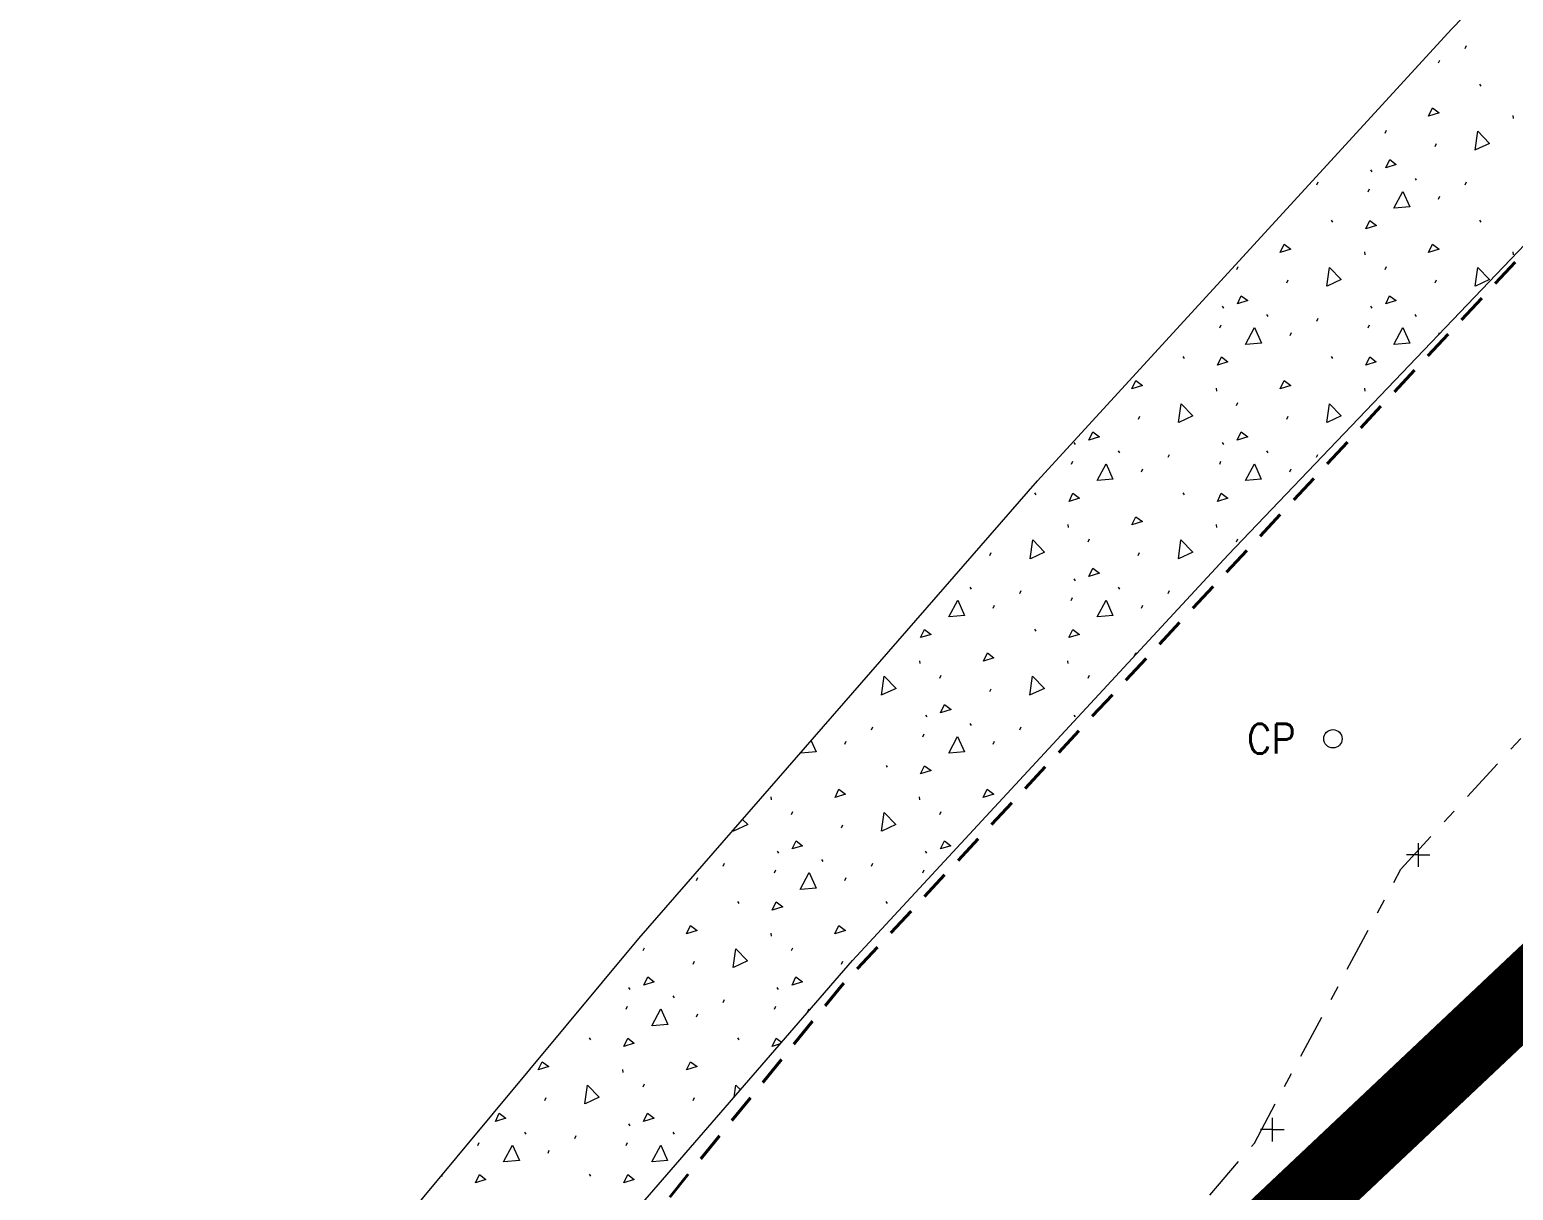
# Model space of a CAD drawing. Header units: metres. Extents: x -703672 to 3951284, y -4124475 to 4104628.
# Drawn here: x 327071.39 to 327111.39, y 4104079.7 to 4104111 of the extents above; entities that cross this region are included whole.
import ezdxf
from ezdxf.enums import TextEntityAlignment as Align

# ---------------------------------------------------------------- set-up
doc = ezdxf.new("R2010")
doc.units = ezdxf.units.M
doc.header["$MEASUREMENT"] = 0
doc.linetypes.add('DGN Style 2', pattern=[1.3283826688107345, 0.7970296012864407, -0.5313530675242938])
doc.linetypes.add('DGN Style 7', pattern=[2.6567653376214695, 1.195544401929661, -0.5313530675242938, 0.3985148006432204, -0.5313530675242938])
for name, color, linetype, lineweight in [('C-ANNO-TEXT', 7, 'Continuous', 25), ('C-PROP-BASE', 2, 'CONLMT', 0), ('C-PROP-CONS(Alpha)', 7, 'DGN Style 2', 40), ('V-ANNO-PATT', 9, 'Continuous', 0), ('V-POWR-POLE', 7, 'Continuous', 0), ('V-SITE-WALK', 7, 'Continuous', 0)]:
    doc.layers.add(name, color=color, linetype=linetype, lineweight=lineweight)
doc.styles.add('Style-STANDARD', font='STANDARD.shx')
doc.linetypes.add('CONLMT', pattern='A,0.10417,-0.00902625,[2,dgnlstyle-tsaec.shx,S=4.133597883597883e-05,R=0,X=0,Y=0],-0.00902625', length=0.1222225)

# ---------------------------------------------------------------- blocks, each defined once
blk = doc.blocks.new('POLE1_1')
at = {"layer": 'V-POWR-POLE', "linetype": 'ByBlock'}
blk.add_circle((6.589354597963393e-05, 6.589386612176895e-05), 0.16473379, dxfattribs=at)
blk = doc.blocks.new('NULL_70')
at = {"layer": 'V-POWR-POLE', "linetype": 'ByBlock', "xscale": 1.5, "yscale": 1.5, "zscale": 0.5}
blk.add_blockref('POLE1_1', (0, 0), dxfattribs=at)
blk = doc.blocks.new('NULL_69')
at = {"layer": 'V-POWR-POLE', "linetype": 'ByBlock'}
blk.add_blockref('NULL_70', (0, 0), dxfattribs=at)
at = {"layer": 'V-POWR-POLE', "linetype": 'ByBlock', "style": 'Style-STANDARD'}
blk.add_text('CP', height=0.8, dxfattribs=at).set_placement((-1, 0), align=Align.MIDDLE_RIGHT)
blk = doc.blocks.new('POLE1_3')
at = {"layer": 'V-POWR-POLE', "linetype": 'ByBlock'}
blk.add_circle((6.589357508346438e-05, 6.589386612176895e-05), 0.16473379, dxfattribs=at)
blk = doc.blocks.new('NULL_1848')
at = {"layer": 'V-POWR-POLE', "linetype": 'ByBlock', "xscale": 1.5, "yscale": 1.5, "zscale": 0.5}
blk.add_blockref('POLE1_3', (0, 0), dxfattribs=at)

msp = doc.modelspace()

# ---------------------------------------------------------------- linework, layer by layer
at = {"layer": 'C-ANNO-TEXT', "color": 1, "lineweight": -2, "ltscale": 0.6, "const_width": 2}
msp.add_lwpolyline([(327467.2386248326, 4103797.2247401), (327156.8648356255, 4103761.373978369), (326979.0661552008, 4103502.615700151), (326871.4499485465, 4103518.203972804), (326865.2079128604, 4103607.054358139), (326922.9155558757, 4103790.989934454), (327072.6458671009, 4104048.19014053), (327277.7320847269, 4104241.620140299), (327549.8820684357, 4104392.415849384)], dxfattribs=at)
at = {"layer": 'C-PROP-BASE', "linetype": 'ByBlock'}
for p, q in [((327108.8259347311, 4104089.060529525), (327108.8259347311, 4104088.425529525)), ((327108.8259347311, 4104088.742712024), (327108.508434731, 4104088.742712024)), ((327108.8259347311, 4104088.742712024), (327109.1437522311, 4104088.742712024)), ((327104.893934731, 4104081.654529525), (327104.893934731, 4104081.019529525)), ((327104.893934731, 4104081.336712024), (327104.576434731, 4104081.336712024)), ((327104.893934731, 4104081.336712024), (327105.2117522311, 4104081.336712024))]:
    msp.add_line(p, q, dxfattribs=at)
at = {"layer": 'C-PROP-BASE', "color": 251, "linetype": 'DGN Style 7'}
msp.add_lwpolyline([(326993.0779347291, 4103933.591029523), (327044.750934731, 4104011.257029525), (327058.226934731, 4104027.147029525), (327104.409934731, 4104080.975029525), (327108.3599347307, 4104088.360029524), (327122.882934731, 4104104.208712024)], dxfattribs=at)
at = {"layer": 'C-PROP-CONS(Alpha)', "color": 9, "transparency": 33554661, "flags": 128}
msp.add_lwpolyline([(328051.3527000129, 4102748.37939936), (328033.3155557459, 4102763.759859016), (328008.635876491, 4102785.194791595), (328001.0587122234, 4102791.754994317), (327978.7635198684, 4102811.492673358), (327966.1439298082, 4102822.81362133), (327961.8799502737, 4102829.347595384), (327957.057644274, 4102838.760785415), (327950.9142166439, 4102852.447486374), (327944.9108842695, 4102882.46314165), (327922.9503158275, 4102979.617200589), (327922.1960612735, 4102984.074704956), (327896.895254712, 4103096.805002357), (327873.602682129, 4103197.996084934), (327970.2778919048, 4103222.03458913), (327945.2853782952, 4103305.343080384), (327930.2819876203, 4103330.564998057), (327883.5789010234, 4103409.045375251), (327883.5789010235, 4103409.045375251), (327870.9613363898, 4103413.475533437), (327831.8293273544, 4103476.306306486), (327799.6734495071, 4103521.613691107), (327806.6592676204, 4103526.955593927), (327784.9216440988, 4103571.617824119), (327626.2738909589, 4103555.289453546), (327612.5795421994, 4103537.316554541), (327610.912267143, 4103605.482858766), (327464.3899750119, 4103600.408329677), (327376.9287606052, 4103410.137822579), (327521.4700117525, 4103346.727226583), (327528.8281654069, 4103347.647212733), (327568.3287292437, 4103211.27215154), (327234.5934998402, 4103358.397358307), (327245.9429127203, 4103450.162797557), (327247.4057606828, 4103462.282137395), (327240.1466832621, 4103465.304146356), (327209.4846702361, 4103470.912804143), (327163.5775247305, 4103479.173001934), (327097.1773292364, 4103490.791457197), (327094.8037589096, 4103490.336329404), (327087.5669605479, 4103491.465917642), (327077.449539086, 4103494.95888159), (327074.0302851388, 4103496.139353393), (327072.3445527111, 4103496.70369043), (327040.4265800085, 4103507.290822693), (327024.6254833043, 4103509.746641063), (327005.0554566061, 4103511.621346213), (326997.3663593705, 4103513.401218432), (326987.1858611336, 4103509.176851866), (326924.9401869376, 4103516.679666858), (326868.1898380349, 4103514.452095245, -0.4874798272826256), (326842.7291952347, 4103544.504835935), (326855.8128268328, 4103607.653487044), (326872.3549334486, 4103674.829124694), (326885.7849688843, 4103716.963841686), (326897.1820855098, 4103756.392376348), (326911.8079730987, 4103792.562866542), (326942.7784593481, 4103859.495280759), (326985.0309523789, 4103937.170100313), (327038.3759761521, 4104017.339902852), (327049.9699591843, 4104031.93014326), (327093.2772874826, 4104085.216318096), (327121.0561478767, 4104115.05712215), (327147.4927338528, 4104141.109056442), (327201.0579048989, 4104189.950156559), (327247.8236230445, 4104227.241544621), (327274.2756034104, 4104246.458416275), (327310.9052788371, 4104272.189052842), (327338.7507480193, 4104290.682435896), (327394.3822770293, 4104323.718145463), (327454.7797406209, 4104356.193582261), (327554.8217139727, 4104397.588329164), (327560.1573850386, 4104391.696800068), (327629.8959608893, 4104414.015198105), (327759.0313031515, 4104448.398455133), (327757.2739255879, 4104455.165774307), (328107.0540342975, 4104542.510103815), (328119.3380608568, 4104542.510103815), (328124.6483431717, 4104536.17317302), (328129.4254646109, 4104518.549251009), (328131.921990407, 4104503.029638088), (328135.078302787, 4104500.213224401), (328154.085317786, 4104500.667789092), (328149.8985258908, 4104547.783738694), (328149.7745655841, 4104555.824714896), (328168.0966631506, 4104560.116307975), (328180.1971601305, 4104561.571233069), (328186.8764764442, 4104562.389659171), (328203.8937110046, 4104564.517264253), (328194.5649608789, 4104557.623580912), (328191.4437345657, 4104556.202444898), (328187.3603782359, 4104545.719257489), (328182.8253075863, 4104532.763466077), (328181.3393865761, 4104525.839460123), (328180.4385673145, 4104514.508980992), (328180.3416913476, 4104501.519693172), (328182.9952471908, 4104464.369911368), (328121.0450735461, 4104464.115166628), (328089.3117504606, 4104492.939601823), (327768.6929376793, 4104411.193379837), (327762.394272341, 4104435.44831491), (327630.6153729495, 4104402.081270727), (327568.961239384, 4104381.975780278), (327586.7809209799, 4104362.299684941), (327579.7950375145, 4104360.190021981), (327526.9949811692, 4104339.560635842), (327472.178603134, 4104315.449356015), (327377.0616109308, 4104262.394203749), (327337.8150383515, 4104235.453131521), (327331.8477650884, 4104234.203481648), (327216.3820695355, 4104145.337984444), (327178.5929724798, 4104112.042658567), (327136.6371358891, 4104068.619937841), (327133.1617217513, 4104062.073926368), (327081.9927725713, 4104002.304896605), (327197.9125123062, 4103949.973291562), (327165.5484697489, 4103878.060140899), (327236.1839484199, 4103839.517953459), (327385.373955234, 4103849.829860281), (327376.9496945368, 4103947.711745712), (327522.7087312953, 4103959.659207741), (327570.1209276664, 4103966.104005254), (327619.9429955619, 4103970.187781311), (327675.5802737248, 4103972.189662043), (327840.2462419602, 4103985.686872555), (327861.3262067086, 4103740.757760243), (327930.6420660896, 4103742.354851621), (327992.4427256854, 4103748.227855178), (328033.5029494578, 4103744.724846469), (328070.8848923553, 4103745.586155542), (328069.9830035489, 4103756.769478619), (328241.8330771768, 4103770.442215998), (328288.4642937218, 4103241.598537642), (328052.9743225681, 4103223.495877456), (328046.3409570817, 4103208.988679592), (328077.9633670195, 4102853.33535271), (328045.914018165, 4102815.224954779), (328124.4115326538, 4102748.37939936)], format="xyb", dxfattribs=at)
at = {"layer": 'V-ANNO-PATT', "linetype": 'Continuous'}
for p, q in [((327110.0936570466, 4104110.488737916, 11.38290166766222), (327110.1292924026, 4104110.568617351, 11.38202572560169)), ((327109.3743732906, 4104110.099138219, 11.37282524169686), (327109.4100086466, 4104110.179017654, 11.37194929963633)), ((327110.4837503938, 4104109.530984491, 11.41490473797338), (327110.5192063209, 4104109.477698209, 11.41704703919376)), ((327111.3806317552, 4104108.679303757, 11.45783084911311), (327111.3894810114, 4104108.599424322, 11.45987695125794)), ((327107.9352422951, 4104108.208125062, 11.37789658616434), (327107.9707777453, 4104108.288104471, 11.37701574660802)), ((327109.2842583667, 4104107.844118776, 11.42164544200951), (327109.3198937823, 4104107.924098185, 11.42076723202642)), ((327107.5451838432, 4104107.21408098, 11.39020172293257), (327107.5807397357, 4104107.160794699, 11.39234665372618)), ((327106.0928476316, 4104106.814383883, 11.36107169670083), (327106.1284829875, 4104106.894263317, 11.36019575464029)), ((327108.7408353807, 4104106.988139149, 11.4267821828205), (327108.7762913076, 4104106.934852867, 11.42892448404088)), ((327110.0914644614, 4104106.814383883, 11.46625462562631), (327110.1270998173, 4104106.894263317, 11.46537868356577)), ((327107.4775579409, 4104106.628931627, 11.40170617091562), (327107.5131933565, 4104106.708911036, 11.40082796093252)), ((327109.3721807054, 4104106.424784184, 11.45617819966095), (327109.4078160614, 4104106.50466362, 11.45530225760042)), ((327106.4829409788, 4104105.856630456, 11.39307476701199), (327106.5183969059, 4104105.803344175, 11.39521706823237)), ((327110.4815578086, 4104105.856630456, 11.49825769593748), (327110.5170137356, 4104105.803344175, 11.50039999715786)), ((327107.3798223402, 4104105.004949722, 11.43600087815172), (327107.3886715964, 4104104.925070288, 11.43804698029655)), ((327111.37843917, 4104105.004949722, 11.5411838070772), (327111.3872884262, 4104104.925070288, 11.54322990922203)), ((327103.9344328801, 4104104.533771028, 11.35606661520295), (327103.9699683303, 4104104.613750437, 11.35518577564663)), ((327107.9330497099, 4104104.533771028, 11.46124954412844), (327107.9685851601, 4104104.613750437, 11.46036870457211)), ((327105.2834489517, 4104104.169764742, 11.39981547104812), (327105.3190843672, 4104104.249744151, 11.39893726106503)), ((327109.2820657814, 4104104.169764742, 11.50499839997361), (327109.3177011971, 4104104.249744151, 11.50412018999051)), ((327103.5443744283, 4104103.539726945, 11.36837175197118), (327103.5799303207, 4104103.486440664, 11.37051668276479)), ((327104.7400259657, 4104103.313785115, 11.4049522118591), (327104.7754818927, 4104103.260498833, 11.40709451307949)), ((327106.0906550463, 4104103.140029848, 11.44442465466492), (327106.1262904023, 4104103.219909283, 11.44354871260438)), ((327107.542991258, 4104103.539726945, 11.47355468089667), (327107.5785471505, 4104103.486440664, 11.47569961169027)), ((327108.7386427955, 4104103.313785115, 11.51013514078458), (327108.7740987224, 4104103.260498833, 11.51227744200497)), ((327103.4767485259, 4104102.954577593, 11.37987619995423), (327103.5123839415, 4104103.034557002, 11.37899798997113)), ((327105.3713712904, 4104102.750430151, 11.43434822869956), (327105.4070066464, 4104102.830309586, 11.43347228663902)), ((327107.4753653556, 4104102.954577593, 11.48505912887971), (327107.5110007713, 4104103.034557002, 11.48418091889661)), ((327109.3829302259, 4104102.779440892, 11.53921303158266), (327109.4056234761, 4104102.830309586, 11.5386552155645)), ((327102.4821315638, 4104102.182276423, 11.3712447960506), (327102.5175874908, 4104102.128990141, 11.37338709727098)), ((327106.4807483936, 4104102.182276423, 11.47642772497608), (327106.5162043206, 4104102.128990141, 11.47857002619646)), ((327103.3790129252, 4104101.330595689, 11.41417090719033), (327103.3878621814, 4104101.250716254, 11.41621700933516)), ((327107.3776297549, 4104101.330595689, 11.5193538361158), (327107.3864790112, 4104101.250716254, 11.52139993826064)), ((327103.9322402949, 4104100.859416994, 11.43941957316704), (327103.9677757451, 4104100.939396403, 11.43853873361072)), ((327101.2826395367, 4104100.495410708, 11.37798550008673), (327101.3182749522, 4104100.575390117, 11.37710729010364)), ((327105.2812563664, 4104100.495410708, 11.48316842901222), (327105.316891782, 4104100.575390117, 11.48229021902912)), ((327099.5435650133, 4104099.865372912, 11.34654178100979), (327099.5791209057, 4104099.812086631, 11.3486867118034)), ((327100.7392165507, 4104099.639431081, 11.38312224089771), (327100.7746724777, 4104099.586144799, 11.38526454211809)), ((327103.542181843, 4104099.865372912, 11.45172470993528), (327103.5777377355, 4104099.812086631, 11.45386964072888)), ((327104.7378333805, 4104099.639431081, 11.4883051698232), (327104.7732893074, 4104099.586144799, 11.49044747104358)), ((327099.4759391108, 4104099.280223559, 11.35804622899283), (327099.5115745264, 4104099.360202968, 11.35716801900974)), ((327101.3705618753, 4104099.076076117, 11.41251825773816), (327101.4061972313, 4104099.155955552, 11.41164231567763)), ((327102.0898456313, 4104099.465675815, 11.42259468370353), (327102.1254809873, 4104099.545555249, 11.42171874164299)), ((327103.4745559405, 4104099.280223559, 11.46322915791832), (327103.5101913562, 4104099.360202968, 11.46235094793522)), ((327105.3691787051, 4104099.076076117, 11.51770118666364), (327105.4048140611, 4104099.155955552, 11.51682524460311)), ((327106.0884624611, 4104099.465675815, 11.52777761262901), (327106.1240978171, 4104099.545555249, 11.52690167056848)), ((327098.4813221488, 4104098.507922389, 11.34941482508921), (327098.5167780758, 4104098.454636107, 11.35155712630959)), ((327102.4799389785, 4104098.507922389, 11.45459775401469), (327102.5153949055, 4104098.454636107, 11.45674005523507)), ((327099.3782035101, 4104097.656241655, 11.39234093622893), (327099.3870527663, 4104097.576362221, 11.39438703837376)), ((327103.3768203399, 4104097.656241655, 11.49752386515441), (327103.3856695961, 4104097.576362221, 11.49956996729924)), ((327099.9314308799, 4104097.18506296, 11.41758960220565), (327099.96696633, 4104097.265042369, 11.41670876264933)), ((327103.9300477096, 4104097.18506296, 11.52277253113113), (327103.9655831598, 4104097.265042369, 11.52189169157481)), ((327097.2818301216, 4104096.821056675, 11.35615552912534), (327097.3174655372, 4104096.901036084, 11.35527731914225)), ((327101.2804469514, 4104096.821056675, 11.46133845805083), (327101.316082367, 4104096.901036084, 11.46046024806773)), ((327096.7384071356, 4104095.965077047, 11.36129226993632), (327096.7738630626, 4104095.911790766, 11.3634345711567)), ((327099.5413724279, 4104096.191018878, 11.42989473897388), (327099.5769283204, 4104096.137732597, 11.43203966976748)), ((327100.7370239654, 4104095.965077047, 11.4664751988618), (327100.7724798924, 4104095.911790766, 11.46861750008219)), ((327098.0890362163, 4104095.791321781, 11.40076471274213), (327098.1246715722, 4104095.871201216, 11.3998887706816)), ((327099.4737465255, 4104095.605869525, 11.44139918695693), (327099.5093819412, 4104095.685848934, 11.44052097697383)), ((327102.0876530461, 4104095.791321781, 11.50594764166762), (327102.123288402, 4104095.871201216, 11.50507169960709)), ((327097.3697524603, 4104095.401722083, 11.39068828677677), (327097.4053878163, 4104095.481601518, 11.38981234471624)), ((327101.3683692901, 4104095.401722083, 11.49587121570226), (327101.4040046461, 4104095.481601518, 11.49499527364172)), ((327098.4791295635, 4104094.833568355, 11.4327677830533), (327098.5145854906, 4104094.780282073, 11.43491008427368)), ((327095.3773940951, 4104093.981887621, 11.37051096526754), (327095.3862433513, 4104093.902008186, 11.37255706741237)), ((327099.3760109249, 4104093.981887621, 11.47569389419302), (327099.3848601811, 4104093.902008186, 11.47773999633785)), ((327095.9306214649, 4104093.510708926, 11.39575963124426), (327095.966156915, 4104093.590688335, 11.39487879168794)), ((327099.9292382947, 4104093.510708926, 11.50094256016974), (327099.9647737448, 4104093.590688335, 11.50006172061342)), ((327097.2796375364, 4104093.14670264, 11.43950848708943), (327097.315272952, 4104093.226682049, 11.43863027710633)), ((327095.5405630129, 4104092.516664844, 11.40806476801249), (327095.5761189053, 4104092.463378563, 11.41020969880609)), ((327099.5391798427, 4104092.516664844, 11.51324769693797), (327099.5747357351, 4104092.463378563, 11.51539262773158)), ((327094.0882268013, 4104092.116967747, 11.37893474178074), (327094.1238621572, 4104092.196847181, 11.37805879972021)), ((327095.4729371105, 4104091.931515491, 11.41956921599554), (327095.5085725262, 4104092.0114949, 11.41869100601244)), ((327096.7362145504, 4104092.290723013, 11.44464522790041), (327096.7716704773, 4104092.237436731, 11.4467875291208)), ((327098.0868436311, 4104092.116967747, 11.48411767070623), (327098.122478987, 4104092.196847181, 11.48324172864569)), ((327093.3689430453, 4104091.727368049, 11.36885831581538), (327093.4045784012, 4104091.807247484, 11.36798237375485)), ((327097.3675598751, 4104091.727368049, 11.47404124474086), (327097.4031952311, 4104091.807247484, 11.47316530268033)), ((327094.4783201484, 4104091.159214321, 11.4109378120919), (327094.5137760755, 4104091.105928039, 11.41308011331229)), ((327091.3765846801, 4104090.307533587, 11.34868099430615), (327091.3854339363, 4104090.227654152, 11.35072709645097)), ((327095.3752015099, 4104090.307533587, 11.45386392323163), (327095.3840507661, 4104090.227654152, 11.45591002537646)), ((327091.9298120498, 4104089.836354892, 11.37392966028286), (327091.9653475, 4104089.916334301, 11.37304882072655)), ((327093.2788281213, 4104089.472348607, 11.41767851612803), (327093.3144635369, 4104089.552328016, 11.41680030614494)), ((327095.9284288796, 4104089.836354892, 11.47911258920835), (327095.9639643298, 4104089.916334301, 11.47823174965202)), ((327091.5397535979, 4104088.84231081, 11.3862347970511), (327091.5753094903, 4104088.789024529, 11.3883797278447)), ((327095.5383704277, 4104088.84231081, 11.49141772597658), (327095.5739263201, 4104088.789024529, 11.49356265677018)), ((327090.0874173862, 4104088.442613713, 11.35710477081935), (327090.1230527422, 4104088.522493148, 11.35622882875882)), ((327092.7354051353, 4104088.616368979, 11.42281525693902), (327092.7708610623, 4104088.563082698, 11.4249575581594)), ((327094.086034216, 4104088.442613713, 11.46228769974483), (327094.121669572, 4104088.522493148, 11.4614117576843)), ((327089.3681336303, 4104088.053014015, 11.34702834485399), (327089.4037689862, 4104088.13289345, 11.34615240279346)), ((327091.4721276955, 4104088.257161457, 11.39773924503415), (327091.5077631111, 4104088.337140866, 11.39686103505105)), ((327093.3667504601, 4104088.053014015, 11.45221127377947), (327093.402385816, 4104088.13289345, 11.45133533171894)), ((327095.4707445253, 4104088.257161457, 11.50292217395963), (327095.5063799409, 4104088.337140866, 11.50204396397653)), ((327090.4775107335, 4104087.484860286, 11.38910784113051), (327090.5129666605, 4104087.431574005, 11.3912501423509)), ((327094.4761275632, 4104087.484860286, 11.494290770056), (327094.5115834902, 4104087.431574005, 11.49643307127638)), ((327091.3743920948, 4104086.633179553, 11.43203395227024), (327091.3832413511, 4104086.553300118, 11.43408005441507)), ((327087.9290026348, 4104086.162000858, 11.35209968932147), (327087.964538085, 4104086.241980267, 11.35121884976515)), ((327091.9276194646, 4104086.162000858, 11.45728261824696), (327091.9631549147, 4104086.241980267, 11.45640177869063)), ((327089.2780187063, 4104085.797994572, 11.39584854516664), (327089.3136541219, 4104085.877973981, 11.39497033518355)), ((327093.2766355361, 4104085.797994572, 11.50103147409213), (327093.3122709517, 4104085.877973981, 11.50015326410903)), ((327087.5389441829, 4104085.167956775, 11.3644048260897), (327087.5745000753, 4104085.114670495, 11.36654975688331)), ((327091.5375610127, 4104085.167956775, 11.46958775501518), (327091.5731169051, 4104085.114670495, 11.47173268580879)), ((327088.7345957203, 4104084.942014945, 11.40098528597763), (327088.7700516473, 4104084.888728663, 11.40312758719801)), ((327090.085224801, 4104084.768259678, 11.44045772878344), (327090.120860157, 4104084.848139113, 11.43958178672291)), ((327092.7332125501, 4104084.942014945, 11.50616821490311), (327092.7375810011, 4104084.935449653, 11.5064321633775)), ((327087.4713182804, 4104084.582807423, 11.37590927407275), (327087.5069536961, 4104084.662786832, 11.37503106408965)), ((327089.365941045, 4104084.378659981, 11.43038130281808), (327089.401576401, 4104084.458539416, 11.42950536075755)), ((327091.4699351102, 4104084.582807423, 11.48109220299823), (327091.5055705259, 4104084.662786832, 11.48021399301513)), ((327086.4767013184, 4104083.810506253, 11.36727787016912), (327086.5121572454, 4104083.757219971, 11.3694201713895)), ((327090.4753181482, 4104083.810506253, 11.47246079909461), (327090.5107740752, 4104083.757219971, 11.47460310031499)), ((327087.3735826798, 4104082.958825519, 11.41020398130885), (327087.382431936, 4104082.878946084, 11.41225008345368)), ((327087.9268100495, 4104082.487646824, 11.43545264728557), (327087.9623454997, 4104082.567626233, 11.43457180772924)), ((327085.2772092912, 4104082.123640538, 11.37401857420525), (327085.3128447069, 4104082.203619947, 11.37314036422215)), ((327089.275826121, 4104082.123640538, 11.47920150313074), (327089.3114615366, 4104082.203619947, 11.47832329314764)), ((327084.7337863052, 4104081.267660911, 11.37915531501623), (327084.7692422323, 4104081.21437463, 11.38129761623662)), ((327086.084415386, 4104081.093905644, 11.41862775782205), (327086.1200507419, 4104081.17378508, 11.41775181576151)), ((327087.5367515976, 4104081.493602742, 11.44775778405379), (327087.57230749, 4104081.440316461, 11.4499027148474)), ((327088.732403135, 4104081.267660911, 11.48433824394172), (327088.767859062, 4104081.21437463, 11.4864805451621)), ((327083.4705088654, 4104080.90845339, 11.35407930311136), (327083.5061442811, 4104080.988432799, 11.35320109312826)), ((327085.36513163, 4104080.704305947, 11.40855133185669), (327085.400766986, 4104080.784185383, 11.40767538979615)), ((327087.4691256952, 4104080.90845339, 11.45926223203684), (327087.5047611109, 4104080.988432799, 11.45838402205374)), ((327082.5028454268, 4104080.095644096, 11.34707647223142), (327082.5113478304, 4104080.082865938, 11.34759020042811)), ((327086.4745087331, 4104080.136152219, 11.45063082813321), (327086.5099646602, 4104080.082865938, 11.4527731293536))]:
    msp.add_line(p, q, dxfattribs=at)
at = {"layer": 'V-ANNO-PATT', "linetype": 'Continuous', "extrusion": (-0.02628896415386828, 0.02268707069116325, 0.9993969117358584), "flags": 128}
for points, elevation in [([(-3320792.676574314, -2432262.382756127), (-3320792.914242679, -2432262.447098948), (-3320792.929368432, -2432262.225614837), (-3320792.676574314, -2432262.382756127)], 84522.23529259632), ([(-3320787.280963001, -2432263.011412338), (-3320787.518631365, -2432263.075755161), (-3320787.533757117, -2432262.854271049), (-3320787.280963001, -2432263.011412338)], 84522.2352925964), ([(-3320789.893414682, -2432259.982370211), (-3320790.131083045, -2432260.04671303), (-3320790.146208799, -2432259.825228923), (-3320789.893414682, -2432259.982370211)], 84522.23529259623), ([(-3320781.885351686, -2432263.640068552), (-3320782.123020051, -2432263.704411373), (-3320782.138145803, -2432263.482927262), (-3320781.885351686, -2432263.640068552)], 84522.23529259644), ([(-3320784.497803367, -2432260.611026424), (-3320784.735471731, -2432260.675369243), (-3320784.750597483, -2432260.453885132), (-3320784.497803367, -2432260.611026424)], 84522.23529259623), ([(-3320779.102192054, -2432261.239682635), (-3320779.339860417, -2432261.304025458), (-3320779.35498617, -2432261.082541347), (-3320779.102192054, -2432261.239682635)], 84522.2352925962), ([(-3320773.706580738, -2432261.868338846), (-3320773.944249102, -2432261.932681669), (-3320773.959374855, -2432261.711197558), (-3320773.706580738, -2432261.868338846)], 84522.23529259625), ([(-3320768.310969425, -2432262.49699506), (-3320768.548637788, -2432262.561337881), (-3320768.56376354, -2432262.339853769), (-3320768.310969425, -2432262.49699506)], 84522.23529259629), ([(-3320770.923421107, -2432259.467952931), (-3320771.16108947, -2432259.532295751), (-3320771.176215222, -2432259.310811643), (-3320770.923421107, -2432259.467952931)], 84522.23529259612), ([(-3320762.915358109, -2432263.125651272), (-3320763.153026474, -2432263.189994092), (-3320763.168152225, -2432262.96850998), (-3320762.915358109, -2432263.125651272)], 84522.23529259635), ([(-3320765.527809791, -2432260.096609142), (-3320765.765478154, -2432260.160951965), (-3320765.780603907, -2432259.939467854), (-3320765.527809791, -2432260.096609142)], 84522.23529259613), ([(-3320757.519746795, -2432263.754307483), (-3320757.757415159, -2432263.818650304), (-3320757.772540911, -2432263.597166194), (-3320757.519746795, -2432263.754307483)], 84522.23529259638), ([(-3320760.132198477, -2432260.725265354), (-3320760.36986684, -2432260.789608176), (-3320760.384992592, -2432260.568124066), (-3320760.132198477, -2432260.725265354)], 84522.2352925962)]:
    msp.add_lwpolyline(points, dxfattribs=dict(at, elevation=elevation))
at = {"layer": 'V-ANNO-PATT', "linetype": 'Continuous', "extrusion": (-0.02628896411636829, 0.02268707065748252, 0.9993969117376094), "flags": 128}
for points, elevation in [([(-3320792.805402966, -2432260.834840957), (-3320793.235691835, -2432261.112984624), (-3320793.194697385, -2432260.657693491), (-3320792.813095585, -2432260.830515033)], 84522.23516663369), ([(-3320787.40979165, -2432261.463497168), (-3320787.84008052, -2432261.741640835), (-3320787.799086069, -2432261.286349702), (-3320787.417484269, -2432261.459171245)], 84522.23516663362), ([(-3320790.022243331, -2432258.434455041), (-3320790.452532202, -2432258.712598705), (-3320790.411537751, -2432258.257307574), (-3320790.02993595, -2432258.430129117)], 84522.2351666336), ([(-3320782.014180336, -2432262.09215338), (-3320782.444469206, -2432262.370297046), (-3320782.403474756, -2432261.915005913), (-3320782.021872954, -2432262.087827457)], 84522.2351666336), ([(-3320784.626632017, -2432259.063111254), (-3320785.056920888, -2432259.341254919), (-3320785.015926437, -2432258.885963785), (-3320784.634324636, -2432259.058785329)], 84522.23516663366), ([(-3320776.618569022, -2432262.720809593), (-3320777.048857891, -2432262.998953258), (-3320777.007863441, -2432262.543662126), (-3320776.626261641, -2432262.716483669)], 84522.23516663366), ([(-3320779.231020703, -2432259.691767464), (-3320779.661309573, -2432259.969911132), (-3320779.620315122, -2432259.514619998), (-3320779.238713322, -2432259.687441542)], 84522.23516663359), ([(-3320771.222957708, -2432263.349465805), (-3320771.653246576, -2432263.627609469), (-3320771.612252127, -2432263.172318339), (-3320771.230650325, -2432263.345139882)], 84522.23516663362), ([(-3320773.835409388, -2432260.320423677), (-3320774.265698257, -2432260.598567342), (-3320774.224703808, -2432260.14327621), (-3320773.843102007, -2432260.316097753)], 84522.2351666336), ([(-3320768.439798073, -2432260.949079889), (-3320768.870086944, -2432261.227223555), (-3320768.829092494, -2432260.771932422), (-3320768.447490693, -2432260.944753965)], 84522.23516663365), ([(-3320763.044186758, -2432261.5777361), (-3320763.47447563, -2432261.855879766), (-3320763.433481179, -2432261.400588635), (-3320763.051879379, -2432261.573410178)], 84522.23516663362), ([(-3320757.648575445, -2432262.206392314), (-3320758.078864315, -2432262.484535978), (-3320758.037869864, -2432262.029244847), (-3320757.656268064, -2432262.20206639)], 84522.23516663357)]:
    msp.add_lwpolyline(points, dxfattribs=dict(at, elevation=elevation))
at = {"layer": 'V-ANNO-PATT', "linetype": 'Continuous', "extrusion": (-0.02628896408168816, 0.02268707065752571, 0.9993969117385205), "flags": 128}
for points, elevation in [([(-3320790.86740842, -2432262.352618802), (-3320791.105142095, -2432262.416885896), (-3320791.120267847, -2432262.195401785), (-3320790.86740842, -2432262.352618802)], 84522.23517815497), ([(-3320785.471797105, -2432262.981275009), (-3320785.709530779, -2432263.045542106), (-3320785.724656533, -2432262.824057994), (-3320785.471797105, -2432262.981275009)], 84522.23517815485), ([(-3320788.084248788, -2432259.952232884), (-3320788.321982464, -2432260.01649998), (-3320788.337108216, -2432259.795015867), (-3320788.084248788, -2432259.952232884)], 84522.23517815495), ([(-3320780.076185789, -2432263.609931217), (-3320780.313919466, -2432263.674198315), (-3320780.329045217, -2432263.452714203), (-3320780.076185789, -2432263.609931217)], 84522.23517815466), ([(-3320782.688637473, -2432260.580889092), (-3320782.926371149, -2432260.645156187), (-3320782.9414969, -2432260.423672075), (-3320782.688637473, -2432260.580889092)], 84522.23517815482), ([(-3320777.293026159, -2432261.2095453), (-3320777.530759834, -2432261.273812397), (-3320777.545885586, -2432261.052328286), (-3320777.293026159, -2432261.2095453)], 84522.23517815467), ([(-3320771.897414844, -2432261.838201509), (-3320772.135148519, -2432261.902468605), (-3320772.150274271, -2432261.680984494), (-3320771.897414844, -2432261.838201509)], 84522.2351781545), ([(-3320766.501803529, -2432262.466857719), (-3320766.739537203, -2432262.531124815), (-3320766.754662957, -2432262.309640703), (-3320766.501803529, -2432262.466857719)], 84522.2351781544), ([(-3320769.114255212, -2432259.437815591), (-3320769.351988888, -2432259.502082687), (-3320769.367114639, -2432259.280598577), (-3320769.114255212, -2432259.437815591)], 84522.23517815449), ([(-3320761.106192214, -2432263.095513927), (-3320761.343925889, -2432263.159781021), (-3320761.35905164, -2432262.93829691), (-3320761.106192214, -2432263.095513927)], 84522.23517815427), ([(-3320763.718643898, -2432260.0664718), (-3320763.956377572, -2432260.130738896), (-3320763.971503324, -2432259.909254784), (-3320763.718643898, -2432260.0664718)], 84522.23517815433), ([(-3320755.710580898, -2432263.724170135), (-3320755.948314575, -2432263.788437231), (-3320755.963440326, -2432263.566953119), (-3320755.710580898, -2432263.724170135)], 84522.23517815408), ([(-3320758.323032582, -2432260.695128009), (-3320758.560766256, -2432260.759395105), (-3320758.575892009, -2432260.537910994), (-3320758.323032582, -2432260.695128009)], 84522.23517815421)]:
    msp.add_lwpolyline(points, dxfattribs=dict(at, elevation=elevation))
at = {"layer": 'V-ANNO-PATT', "linetype": 'Continuous', "extrusion": (-0.02628896412097275, 0.02268707064610617, 0.9993969117377464), "flags": 128}
for points, elevation in [([(-3320790.188557278, -2432261.468614285), (-3320790.688061326, -2432261.58275274), (-3320790.493862065, -2432261.168979628), (-3320790.194369983, -2432261.461874667)], 84522.23511843757), ([(-3320784.792945965, -2432262.0972705), (-3320785.292450012, -2432262.211408954), (-3320785.098250753, -2432261.797635844), (-3320784.798758671, -2432262.090530881)], 84522.23511843767), ([(-3320787.405397645, -2432259.068228372), (-3320787.904901693, -2432259.182366826), (-3320787.710702432, -2432258.768593716), (-3320787.411210349, -2432259.061488753)], 84522.23511843756), ([(-3320779.39733465, -2432262.725926713), (-3320779.896838698, -2432262.840065167), (-3320779.702639437, -2432262.426292057), (-3320779.403147355, -2432262.719187094)], 84522.23511843769), ([(-3320782.009786329, -2432259.696884584), (-3320782.509290377, -2432259.811023039), (-3320782.315091118, -2432259.397249929), (-3320782.015599035, -2432259.690144968)], 84522.23511843775), ([(-3320774.001723336, -2432263.354582927), (-3320774.501227384, -2432263.468721382), (-3320774.307028123, -2432263.054948271), (-3320774.007536041, -2432263.347843308)], 84522.23511843775), ([(-3320776.614175015, -2432260.325540798), (-3320777.113679062, -2432260.439679252), (-3320776.919479805, -2432260.025906143), (-3320776.61998772, -2432260.31880118)], 84522.23511843773), ([(-3320771.218563702, -2432260.954197013), (-3320771.71806775, -2432261.068335467), (-3320771.523868489, -2432260.654562355), (-3320771.224376407, -2432260.947457394)], 84522.23511843778), ([(-3320765.822952386, -2432261.582853225), (-3320766.322456435, -2432261.696991682), (-3320766.128257175, -2432261.28321857), (-3320765.828765091, -2432261.576113606)], 84522.23511843782), ([(-3320760.427341074, -2432262.21150944), (-3320760.92684512, -2432262.325647894), (-3320760.73264586, -2432261.911874785), (-3320760.433153778, -2432262.20476982)], 84522.2351184379), ([(-3320755.031729758, -2432262.840165656), (-3320755.531233808, -2432262.95430411), (-3320755.337034546, -2432262.540530999), (-3320755.037542465, -2432262.833426036)], 84522.23511843794), ([(-3320757.644181439, -2432259.811123526), (-3320758.143685486, -2432259.925261981), (-3320757.949486227, -2432259.511488868), (-3320757.649994144, -2432259.804383907)], 84522.23511843794)]:
    msp.add_lwpolyline(points, dxfattribs=dict(at, elevation=elevation))
at = {"layer": 'V-ANNO-PATT', "linetype": 'Continuous', "extrusion": (-0.0262889641283762, 0.02268707059531901, 0.9993969117387047), "flags": 128}
for points, elevation in [([(-3320789.272387005, -2432261.673596481), (-3320789.510055369, -2432261.737939302), (-3320789.52518112, -2432261.516455191), (-3320789.272387005, -2432261.673596481)], 84522.23490758015), ([(-3320783.876775691, -2432262.302252702), (-3320784.114444056, -2432262.366595523), (-3320784.129569807, -2432262.145111413), (-3320783.876775691, -2432262.302252702)], 84522.23490758047), ([(-3320786.489227367, -2432259.27321057), (-3320786.726895732, -2432259.337553392), (-3320786.742021484, -2432259.116069279), (-3320786.489227367, -2432259.27321057)], 84522.23490758034), ([(-3320778.481164378, -2432262.930908922), (-3320778.718832742, -2432262.995251745), (-3320778.733958494, -2432262.773767633), (-3320778.481164378, -2432262.930908922)], 84522.23490758066), ([(-3320781.093616055, -2432259.901866791), (-3320781.331284419, -2432259.966209612), (-3320781.346410171, -2432259.744725501), (-3320781.093616055, -2432259.901866791)], 84522.23490758058), ([(-3320773.085553064, -2432263.559565142), (-3320773.32322143, -2432263.623907965), (-3320773.338347179, -2432263.402423854), (-3320773.085553064, -2432263.559565142)], 84522.23490758093), ([(-3320775.698004741, -2432260.530523011), (-3320775.935673105, -2432260.594865832), (-3320775.950798856, -2432260.373381721), (-3320775.698004741, -2432260.530523011)], 84522.2349075809), ([(-3320770.302393427, -2432261.159179231), (-3320770.540061791, -2432261.223522054), (-3320770.555187542, -2432261.002037942), (-3320770.302393427, -2432261.159179231)], 84522.2349075812), ([(-3320764.906782113, -2432261.787835452), (-3320765.144450479, -2432261.852178275), (-3320765.159576229, -2432261.630694163), (-3320764.906782113, -2432261.787835452)], 84522.23490758144), ([(-3320759.5111708, -2432262.416491674), (-3320759.748839164, -2432262.480834494), (-3320759.763964915, -2432262.259350383), (-3320759.5111708, -2432262.416491674)], 84522.2349075817), ([(-3320754.115559487, -2432263.045147894), (-3320754.353227851, -2432263.109490715), (-3320754.368353602, -2432262.888006603), (-3320754.115559487, -2432263.045147894)], 84522.234907582), ([(-3320756.728011163, -2432260.016105762), (-3320756.965679527, -2432260.080448584), (-3320756.980805279, -2432259.858964473), (-3320756.728011163, -2432260.016105762)], 84522.23490758194)]:
    msp.add_lwpolyline(points, dxfattribs=dict(at, elevation=elevation))
at = {"layer": 'V-ANNO-PATT', "linetype": 'Continuous', "extrusion": (-0.02628896394409012, 0.02268707061360328, 0.9993969117431372), "elevation": 84522.23504290149, "flags": 128}
msp.add_lwpolyline([(-3320776.457137294, -2432258.885676367), (-3320776.551210361, -2432258.911144321), (-3320776.55317923, -2432258.882314466)], dxfattribs=at)
at = {"layer": 'V-ANNO-PATT', "linetype": 'Continuous', "extrusion": (-0.02628896411934336, 0.02268707062528777, 0.9993969117382618), "elevation": 84522.23503353023, "flags": 128}
msp.add_lwpolyline([(-3320769.052510526, -2432263.980629669), (-3320768.912446821, -2432263.682201162), (-3320768.612954739, -2432263.975096198)], dxfattribs=at)
at = {"layer": 'V-ANNO-PATT', "linetype": 'Continuous', "extrusion": (0.003623188599132339, 0.006834354357092472, 0.9999700816048934), "elevation": 29245.27459562838, "flags": 128}
msp.add_lwpolyline([(327089.9822587738, 4103987.461622013), (327089.9835545812, 4103987.464066196)], dxfattribs=at)
at = {"layer": 'V-ANNO-PATT', "linetype": 'Continuous', "extrusion": (-0.02628896412475325, 0.0226870706848172, 0.9993969117367681), "elevation": 84522.23527607475, "flags": 128}
msp.add_lwpolyline([(-3320766.233020925, -2432263.996190885), (-3320766.215574386, -2432263.802426736), (-3320765.833972585, -2432263.975248278)], dxfattribs=at)
at = {"layer": 'V-ANNO-PATT', "linetype": 'Continuous', "extrusion": (0.002600897733466188, 0.01867070480414881, 0.9998223042686618), "elevation": 77488.31086279334, "flags": 128}
msp.add_lwpolyline([(242284.82452372, -4109237.322553207), (242284.8245237199, -4109237.35603356)], dxfattribs=at)
at = {"layer": 'V-ANNO-PATT', "linetype": 'Continuous', "extrusion": (-0.02628896380815104, 0.02268707048354909, 0.9993969117496653), "elevation": 84522.23455361172, "flags": 128}
msp.add_lwpolyline([(-3320763.422177197, -2432259.278946007), (-3320763.533597947, -2432259.304406045), (-3320763.52157007, -2432259.278778698)], dxfattribs=at)
at = {"layer": 'V-ANNO-PATT', "linetype": 'Continuous', "extrusion": (-0.02628896415187525, 0.02268707060659642, 0.9993969117378305), "elevation": 84522.23494617868, "flags": 128}
msp.add_lwpolyline([(-3320762.124100122, -2432259.386796076), (-3320762.361768486, -2432259.451138895), (-3320762.374266176, -2432259.268137071)], dxfattribs=at)
at = {"layer": 'V-ANNO-PATT', "linetype": 'Continuous', "extrusion": (-0.01749766671520998, -0.005468639311820412, 0.9998319487011809), "elevation": -28155.58894975484, "flags": 128}
msp.add_lwpolyline([(-3819652.944521129, 1536212.925970909), (-3819652.944521129, 1536212.701398398)], dxfattribs=at)
at = {"layer": 'V-ANNO-PATT', "linetype": 'Continuous', "extrusion": (-0.02628896410319806, 0.02268707064345635, 0.9993969117382743), "elevation": 84522.23511337688, "flags": 128}
msp.add_lwpolyline([(-3320760.415829747, -2432259.27713425), (-3320760.691457156, -2432259.455302974), (-3320760.675375491, -2432259.276697355)], dxfattribs=at)
at = {"layer": 'V-SITE-WALK', "linetype": 'Continuous'}
for points in [[(327025.5763303137, 4104007.689384393, 11.56978330707999), (327027.3510475418, 4104010.303411468, 11.20659303107634), (327036.6712587727, 4104022.764368912, 11.34414598812489), (327045.5793643889, 4104034.444239344, 11.45473102100501), (327055.0284339557, 4104046.6314904, 11.46199422440005), (327067.8193038316, 4104062.616662628, 11.39036517277764), (327077.0877349966, 4104073.588814859, 11.43833313022276), (327087.8181487605, 4104086.489531283, 11.38609346461728), (327098.5583612279, 4104098.831568105, 11.38268073556882), (327109.7221317494, 4104111.013937793, 11.53772426838965), (327121.5959526721, 4104123.250389616, 11.44478700107143), (327133.566022297, 4104134.898686811, 11.39828997478176), (327145.180264328, 4104145.975033139, 11.53558431345645), (327152.9070011778, 4104153.264410166, 11.53209288621844), (327167.9130922064, 4104166.742851114, 11.60118795063622), (327180.9570968763, 4104178.570268781, 11.4700125868198), (327191.9682879383, 4104188.420696734, 11.57791033444992), (327200.4985381368, 4104195.537368318, 11.71758538689247), (327195.0520233655, 4104191.03030723, 11.63565187794129), (327207.9602692476, 4104201.752253171, 11.71681738378889), (327221.1516966908, 4104212.840622319, 11.74585752888684), (327233.9681162302, 4104222.941524051, 11.80955882200294), (327250.5053943747, 4104235.280005324, 11.85303256885654)], [(327025.5763303137, 4104007.689384393, 11.56978330707999), (327027.3510475418, 4104010.303411468, 11.20659303107634), (327036.6712587727, 4104022.764368912, 11.34414598812489), (327045.5793643889, 4104034.444239344, 11.45473102100501), (327055.0284339557, 4104046.6314904, 11.46199422440005), (327067.8193038316, 4104062.616662628, 11.39036517277764), (327077.0877349966, 4104073.588814859, 11.43833313022276), (327087.8181487605, 4104086.489531283, 11.38609346461728), (327098.5583612279, 4104098.831568105, 11.38268073556882), (327109.7221317494, 4104111.013937793, 11.53772426838965), (327121.5959526721, 4104123.250389616, 11.44478700107143), (327133.566022297, 4104134.898686811, 11.39828997478176), (327145.180264328, 4104145.975033139, 11.53558431345645), (327152.9070011778, 4104153.264410166, 11.53209288621844), (327167.9130922064, 4104166.742851114, 11.60118795063622), (327180.9570968763, 4104178.570268781, 11.4700125868198), (327191.9682879383, 4104188.420696734, 11.57791033444992), (327200.4985381368, 4104195.537368318, 11.71758538689247), (327195.0520233655, 4104191.03030723, 11.63565187794129), (327207.9602692476, 4104201.752253171, 11.71681738378889), (327221.1516966908, 4104212.840622319, 11.74585752888684), (327233.9681162302, 4104222.941524051, 11.80955882200294), (327250.5053943747, 4104235.280005324, 11.85303256885654)], [(327029.1123733493, 4104004.313149879, 11.58885464735975), (327031.2584139822, 4104007.200848587, 11.30793957574076), (327040.4472998722, 4104019.873242753, 11.37868433984436), (327049.7454043595, 4104032.047531054, 11.48499361597265), (327060.0155663195, 4104045.275272656, 11.47552472724582), (327073.6298211815, 4104062.258521098, 11.44371844641262), (327081.9919168787, 4104072.525418058, 11.49399094672993), (327093.5742090507, 4104085.899317393, 11.4632506255617), (327103.6998290705, 4104096.833104757, 11.44448300130808), (327114.8418462957, 4104108.486600508, 11.53842835548244), (327125.2950155659, 4104119.322616208, 11.48108837644159), (327137.9592942327, 4104131.995522922, 11.5265861304156), (327149.9315008332, 4104143.420420197, 11.5461402779582), (327156.1354052901, 4104149.505634714, 11.64028589774802), (327171.0078357826, 4104162.944163537, 11.59919017757433), (327184.5175032803, 4104175.030590592, 11.50461736301796), (327191.7929182617, 4104181.712474591, 11.54528692735408), (327205.7761646117, 4104193.475708236, 11.69211195534007), (327216.3835240065, 4104202.299502124, 11.77936187754804)], [(327029.1123733493, 4104004.313149879, 11.58885464735975), (327031.2584139822, 4104007.200848587, 11.30793957574076), (327040.4472998722, 4104019.873242753, 11.37868433984436), (327049.7454043595, 4104032.047531054, 11.48499361597265), (327060.0155663195, 4104045.275272656, 11.47552472724582), (327073.6298211815, 4104062.258521098, 11.44371844641262), (327081.9919168787, 4104072.525418058, 11.49399094672993), (327093.5742090507, 4104085.899317393, 11.4632506255617), (327103.6998290705, 4104096.833104757, 11.44448300130808), (327114.8418462957, 4104108.486600508, 11.53842835548244), (327125.2950155659, 4104119.322616208, 11.48108837644159), (327137.9592942327, 4104131.995522922, 11.5265861304156), (327149.9315008332, 4104143.420420197, 11.5461402779582), (327156.1354052901, 4104149.505634714, 11.64028589774802), (327171.0078357826, 4104162.944163537, 11.59919017757433), (327184.5175032803, 4104175.030590592, 11.50461736301796), (327191.7929182617, 4104181.712474591, 11.54528692735408), (327205.7761646117, 4104193.475708236, 11.69211195534007), (327216.3835240065, 4104202.299502124, 11.77936187754804)]]:
    msp.add_polyline3d(points, dxfattribs=at)

# ---------------------------------------------------------------- block references
at = {"layer": 'V-POWR-POLE'}
for name in ['NULL_69', 'NULL_1848']:
    msp.add_blockref(name, (327106.5269890486, 4104091.875184895, 8.596316162897786), dxfattribs=at)

# ---------------------------------------------------------------- texts
at = {"layer": 'V-POWR-POLE', "style": 'Style-STANDARD'}
msp.add_text('CP', height=0.8, dxfattribs=at).set_placement((327105.5269890486, 4104091.875184895, 8.596316162897786), align=Align.MIDDLE_RIGHT)

doc.saveas('drawing.dxf')
